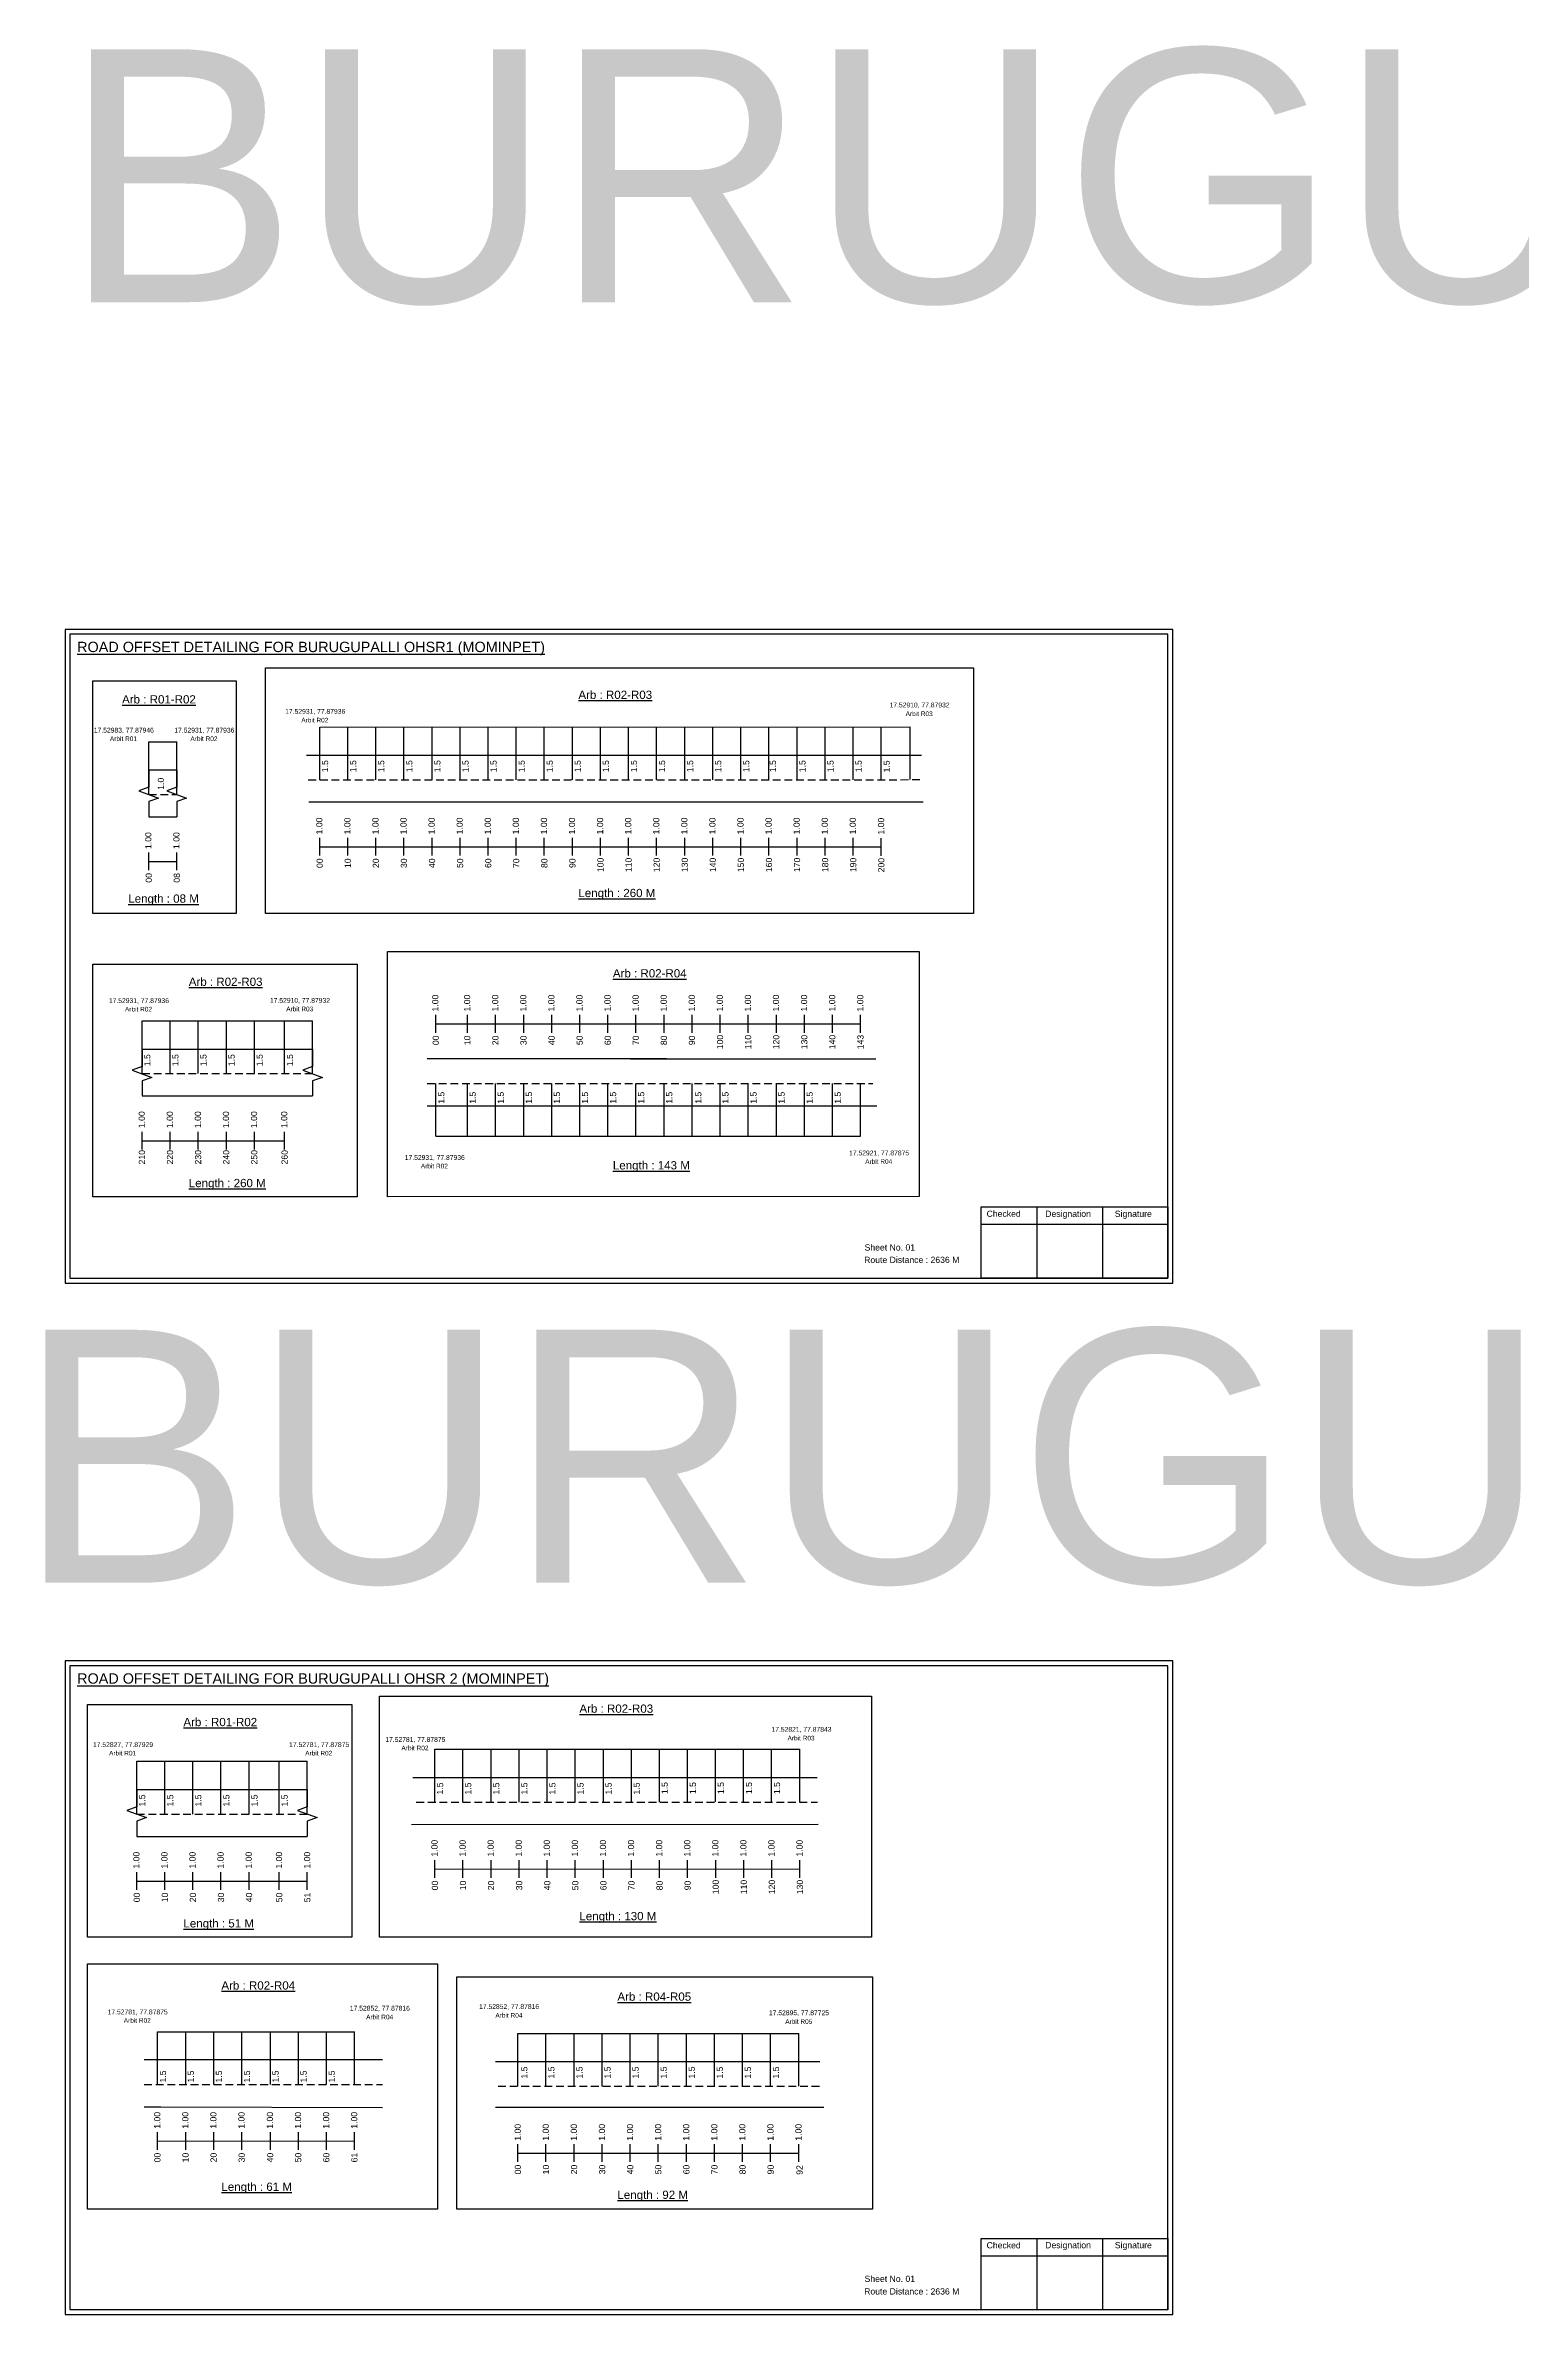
# Model space of a CAD drawing. Header units: inches. Extents: x 1684 to 5443, y 643 to 3286.
# Drawn here: x 2057 to 2772, y 643 to 1742 of the extents above; entities that cross this region are included whole.
import ezdxf

# ---------------------------------------------------------------- set-up
doc = ezdxf.new("R2010")
doc.units = ezdxf.units.IN
doc.header["$MEASUREMENT"] = 0
doc.linetypes.add('DASHED2', pattern=[0.375, 0.25, -0.125])
for name, color, linetype in [('PDF_Geometry', 7, 'Continuous'), ('PDF_Text', 5, 'Continuous'), ('pipe', 5, 'Continuous')]:
    doc.layers.add(name, color=color, linetype=linetype)
doc.styles.add('PDF Arial', font='arial.ttf')
doc.styles.get("Standard").update_dxf_attribs({"font": 'arial.ttf'})

msp = doc.modelspace()

# ---------------------------------------------------------------- linework, layer by layer
at = {"color": 5}
for p, q in [((2190.2, 1411.9), (2476.2, 1412.1)), ((2107.4, 1404.9), (2121, 1404.9)), ((2104.2, 1269.6), (2186.8, 1269.6)), ((2246.4, 1213.8), (2452.2, 1213.8)), ((2246, 916.8), (2422.8, 916.8)), ((2101.6, 911), (2184.2, 911)), ((2111.7, 780), (2207.1, 780)), ((2286.2, 779.2), (2422.2, 779.2))]:
    msp.add_line(p, q, dxfattribs=at)
for p, q in [((2190.2, 1386.4), (2190.2, 1412)), ((2203.8, 1386.4), (2203.8, 1412)), ((2217.4, 1386.4), (2217.4, 1412)), ((2231, 1386.4), (2231, 1412)), ((2244.6, 1386.4), (2244.6, 1412)), ((2258.2, 1386.4), (2258.2, 1412)), ((2271.8, 1386.4), (2271.8, 1412)), ((2285.4, 1386.4), (2285.4, 1412)), ((2299, 1386.4), (2299, 1412)), ((2312.6, 1386.4), (2312.6, 1412)), ((2326.2, 1386.4), (2326.2, 1412)), ((2339.8, 1386.4), (2339.8, 1412)), ((2353.4, 1386.4), (2353.4, 1412)), ((2367, 1386.4), (2367, 1412)), ((2380.6, 1386.4), (2380.6, 1412)), ((2394.2, 1386.4), (2394.2, 1412)), ((2407.8, 1386.4), (2407.8, 1412)), ((2421.4, 1386.4), (2421.4, 1412)), ((2435, 1386.4), (2435, 1412)), ((2448.6, 1386.4), (2448.6, 1412)), ((2462.2, 1386.6), (2462.2, 1411.9)), ((2476.2, 1386.6), (2476.2, 1412.1)), ((2107.4, 1379.3), (2107.4, 1404.9)), ((2121, 1379.3), (2121, 1404.9)), ((2183.8, 1398.3), (2481.6, 1398.3)), ((2107.4, 1391.2), (2121, 1391.2)), ((2185, 1375.7), (2482.5, 1375.7)), ((2107.4, 1368.5), (2121, 1368.5)), ((2104.2, 1244.1), (2104.2, 1269.6)), ((2117.8, 1244.1), (2117.8, 1269.6)), ((2131.4, 1244.1), (2131.4, 1269.6)), ((2145, 1244.1), (2145, 1269.6)), ((2158.6, 1244.1), (2158.6, 1269.6)), ((2173.2, 1244.1), (2173.2, 1269.6)), ((2186.8, 1244.1), (2186.8, 1269.6)), ((2104.2, 1256), (2186.8, 1256)), ((2358.2, 1251.2), (2242.3, 1251.2)), ((2340.7, 1251.2), (2459.6, 1251.2)), ((2104.2, 1233.3), (2186.8, 1233.3)), ((2246.4, 1213.8), (2246.4, 1239.3)), ((2261.8, 1213.8), (2261.8, 1239.3)), ((2275.4, 1213.8), (2275.4, 1239.3)), ((2289, 1213.8), (2289, 1239.3)), ((2302.6, 1213.8), (2302.6, 1239.3)), ((2316.2, 1213.8), (2316.2, 1239.3)), ((2329.8, 1213.8), (2329.8, 1239.3)), ((2343.4, 1213.8), (2343.4, 1239.3)), ((2357, 1213.8), (2357, 1239.3)), ((2370.6, 1213.8), (2370.6, 1239.3)), ((2384.2, 1213.8), (2384.2, 1239.3)), ((2397.8, 1213.8), (2397.8, 1239.3)), ((2411.4, 1213.8), (2411.4, 1239.3)), ((2425, 1213.8), (2425, 1239.3)), ((2438.6, 1213.8), (2438.6, 1239.3)), ((2452.2, 1213.8), (2452.2, 1239.3)), ((2242.3, 1228.5), (2460.1, 1228.5)), ((2246, 891.2), (2246, 916.8)), ((2259.6, 891.2), (2259.6, 916.8)), ((2273.2, 891.2), (2273.2, 916.8)), ((2286.8, 891.2), (2286.8, 916.8)), ((2300.4, 891.2), (2300.4, 916.8)), ((2314, 891.2), (2314, 916.8)), ((2327.6, 891.2), (2327.6, 916.8)), ((2341.2, 891.2), (2341.2, 916.8)), ((2354.8, 891.2), (2354.8, 916.8)), ((2368.3, 891.4), (2368.3, 917)), ((2381.9, 891.4), (2381.9, 917)), ((2395.5, 891.4), (2395.5, 917)), ((2409.1, 891.4), (2409.1, 917)), ((2422.8, 891.2), (2422.8, 916.8)), ((2101.6, 885.4), (2101.6, 911)), ((2115.2, 885.4), (2115.2, 911)), ((2128.8, 885.4), (2128.8, 911)), ((2142.4, 885.4), (2142.4, 911)), ((2156, 885.4), (2156, 911)), ((2170.6, 885.4), (2170.6, 911)), ((2184.2, 885.4), (2184.2, 911)), ((2235.3, 903.1), (2431.2, 903.1)), ((2101.6, 897.3), (2184.2, 897.3)), ((2234.7, 880.4), (2431.6, 880.5)), ((2101.6, 874.6), (2184.2, 874.6)), ((2111.7, 754.4), (2111.7, 780)), ((2125.3, 754.4), (2125.3, 780)), ((2138.9, 754.4), (2138.9, 780)), ((2152.5, 754.4), (2152.5, 780)), ((2166.3, 754.4), (2166.3, 780)), ((2179.9, 754.4), (2179.9, 780)), ((2193.5, 754.4), (2193.5, 780)), ((2207.1, 754.4), (2207.1, 780)), ((2286.2, 753.6), (2286.2, 779.2)), ((2299.8, 753.6), (2299.8, 779.2)), ((2313.4, 753.6), (2313.4, 779.2)), ((2327, 753.6), (2327, 779.2)), ((2340.6, 753.6), (2340.6, 779.2)), ((2354.2, 753.6), (2354.2, 779.2)), ((2367.8, 753.6), (2367.8, 779.2)), ((2381.4, 753.6), (2381.4, 779.2)), ((2395, 753.6), (2395, 779.2)), ((2408.6, 753.6), (2408.6, 779.2)), ((2422.2, 753.6), (2422.2, 779.2)), ((2220.7, 766.3), (2105.2, 766.3)), ((2275.4, 765.5), (2432.5, 765.5)), ((2105.2, 743.6), (2113.3, 743.6)), ((2113.3, 743.6), (2220.7, 743.3)), ((2434.3, 743.3), (2275.4, 743.3))]:
    msp.add_line(p, q)
at = {"linetype": 'DASHED2', "ltscale": 15}
for p, q in [((2184.7, 1386.4), (2481.2, 1386.5)), ((2107.4, 1379.3), (2121, 1379.3)), ((2104.2, 1244.1), (2186.8, 1244.1)), ((2242.3, 1239.3), (2458.1, 1239.3)), ((2237, 891.2), (2431.3, 891.2)), ((2101.6, 885.4), (2184.2, 885.4)), ((2105.2, 754.4), (2220.7, 754.4)), ((2276.6, 753.6), (2432.5, 753.6))]:
    msp.add_line(p, q, dxfattribs=at)
at = {"color": 217, "true_color": 0x93278f}
for p, q in [((2190.2, 1349.7), (2190.2, 1358.3)), ((2190.2, 1354), (2462.2, 1354)), ((2203.8, 1349.7), (2203.8, 1358.3)), ((2217.4, 1349.7), (2217.4, 1358.3)), ((2231, 1349.7), (2231, 1358.3)), ((2244.6, 1349.7), (2244.6, 1358.3)), ((2258.2, 1349.7), (2258.2, 1358.3)), ((2271.8, 1349.7), (2271.8, 1358.3)), ((2285.4, 1349.7), (2285.4, 1358.3)), ((2299, 1349.7), (2299, 1358.3)), ((2312.6, 1349.7), (2312.6, 1358.3)), ((2326.2, 1349.7), (2326.2, 1358.3)), ((2339.8, 1349.7), (2339.8, 1358.3)), ((2353.4, 1349.7), (2353.4, 1358.3)), ((2367, 1349.7), (2367, 1358.3)), ((2380.6, 1349.7), (2380.6, 1358.3)), ((2394.2, 1349.7), (2394.2, 1358.3)), ((2407.8, 1349.7), (2407.8, 1358.3)), ((2421.4, 1349.7), (2421.4, 1358.3)), ((2435, 1349.7), (2435, 1358.3)), ((2448.6, 1349.7), (2448.6, 1358.3)), ((2462.2, 1349.6), (2462.2, 1358.2)), ((2107.4, 1342.6), (2107.4, 1351.2)), ((2107.4, 1346.9), (2121, 1346.9)), ((2121, 1342.6), (2121, 1351.2)), ((2246.4, 1263.9), (2246.4, 1272.5)), ((2246.4, 1268.2), (2452.2, 1268.2)), ((2261.8, 1263.9), (2261.8, 1272.5)), ((2275.4, 1263.9), (2275.4, 1272.5)), ((2289, 1263.9), (2289, 1272.5)), ((2302.6, 1263.9), (2302.6, 1272.5)), ((2316.2, 1263.9), (2316.2, 1272.5)), ((2329.8, 1263.9), (2329.8, 1272.5)), ((2343.4, 1263.9), (2343.4, 1272.5)), ((2357, 1263.9), (2357, 1272.5)), ((2370.6, 1263.9), (2370.6, 1272.5)), ((2384.2, 1263.9), (2384.2, 1272.5)), ((2397.8, 1263.9), (2397.8, 1272.5)), ((2411.4, 1263.9), (2411.4, 1272.5)), ((2425, 1263.9), (2425, 1272.5)), ((2438.6, 1263.9), (2438.6, 1272.5)), ((2452.2, 1263.9), (2452.2, 1272.5)), ((2104.2, 1207.4), (2104.2, 1215.9)), ((2104.2, 1211.6), (2173.2, 1211.6)), ((2117.8, 1207.4), (2117.8, 1215.9)), ((2131.4, 1207.4), (2131.4, 1215.9)), ((2145, 1207.4), (2145, 1215.9)), ((2158.6, 1207.4), (2158.6, 1215.9)), ((2173.2, 1207.4), (2173.2, 1215.9)), ((2246, 854.5), (2246, 863.1)), ((2246, 858.8), (2422.8, 858.9)), ((2259.6, 854.5), (2259.6, 863.1)), ((2273.2, 854.5), (2273.2, 863.1)), ((2286.8, 854.5), (2286.8, 863.1)), ((2300.4, 854.5), (2300.4, 863.1)), ((2314, 854.5), (2314, 863.1)), ((2327.6, 854.5), (2327.6, 863.1)), ((2341.2, 854.5), (2341.2, 863.1)), ((2354.8, 854.5), (2354.8, 863.1)), ((2368.4, 854.5), (2368.4, 863.1)), ((2382, 854.5), (2382, 863.1)), ((2395.6, 854.5), (2395.6, 863.1)), ((2409.2, 854.5), (2409.2, 863.1)), ((2422.8, 854.5), (2422.8, 863.1)), ((2101.6, 848.7), (2101.6, 857.3)), ((2101.6, 853), (2184.2, 853)), ((2115.2, 848.7), (2115.2, 857.3)), ((2128.8, 848.7), (2128.8, 857.3)), ((2142.4, 848.7), (2142.4, 857.3)), ((2156, 848.7), (2156, 857.3)), ((2170.6, 848.7), (2170.6, 857.3)), ((2184.2, 848.7), (2184.2, 857.3)), ((2111.7, 722.7), (2111.7, 731.3)), ((2111.7, 727), (2207.1, 727.1)), ((2125.3, 722.7), (2125.3, 731.3)), ((2138.9, 722.7), (2138.9, 731.3)), ((2152.5, 722.7), (2152.5, 731.3)), ((2166.3, 722.7), (2166.3, 731.3)), ((2179.9, 722.7), (2179.9, 731.3)), ((2193.5, 722.7), (2193.5, 731.3)), ((2207.1, 722.7), (2207.1, 731.3)), ((2286.2, 716.9), (2286.2, 725.5)), ((2286.2, 721.2), (2422.2, 721.2)), ((2299.8, 716.9), (2299.8, 725.5)), ((2313.4, 716.9), (2313.4, 725.5)), ((2327, 716.9), (2327, 725.5)), ((2340.6, 716.9), (2340.6, 725.5)), ((2354.2, 716.9), (2354.2, 725.5)), ((2367.8, 716.9), (2367.8, 725.5)), ((2381.4, 716.9), (2381.4, 725.5)), ((2395, 716.9), (2395, 725.5)), ((2408.6, 716.9), (2408.6, 725.5)), ((2422.2, 716.9), (2422.2, 725.5))]:
    msp.add_line(p, q, dxfattribs=at)
for points in [[(2164, 1440.7), (2506.9, 1440.7), (2506.9, 1321.7), (2164, 1321.7)], [(2080.3, 1434.4), (2149.7, 1434.4), (2149.7, 1321.7), (2080.3, 1321.7)], [(2223.1, 1303.2), (2480.6, 1303.3), (2480.6, 1184.5), (2223.1, 1184.4)], [(2080.3, 1297.1), (2208.4, 1297.1), (2208.4, 1184.4), (2080.3, 1184.4)], [(2077.7, 938.5), (2205.8, 938.5), (2205.8, 825.8), (2077.7, 825.8)], [(2077.7, 812.8), (2247.3, 812.8), (2247.3, 694), (2077.7, 694)], [(2256.7, 806.6), (2457.9, 806.6), (2457.9, 694), (2256.7, 694)]]:
    msp.add_lwpolyline(points, close=True)
at = {"linetype": 'Continuous'}
for points in [[(2107.4, 1391.2), (2107.4, 1382.8), (2102.6, 1381.1), (2112.1, 1377.6), (2107.4, 1375.9), (2107.4, 1368.5)], [(2121, 1391.2), (2121, 1382.8), (2116.2, 1381.1), (2125.7, 1377.6), (2121, 1375.9), (2121, 1368.5)], [(2104.2, 1256), (2104.2, 1247.5), (2099.4, 1245.8), (2108.9, 1242.3), (2104.2, 1240.6), (2104.2, 1233.3)], [(2186.8, 1256), (2186.8, 1247.5), (2182.1, 1245.8), (2191.6, 1242.3), (2186.8, 1240.6), (2186.8, 1233.3)], [(2101.6, 897.3), (2101.6, 888.9), (2096.8, 887.2), (2106.3, 883.7), (2101.6, 882), (2101.6, 874.6)], [(2184.2, 897.3), (2184.2, 888.9), (2179.5, 887.2), (2189, 883.7), (2184.2, 882), (2184.2, 874.6)]]:
    msp.add_lwpolyline(points, dxfattribs=at)
at = {"layer": 'PDF_Geometry'}
for points in [[(2066.9, 1459.3), (2066.9, 1142.6), (2603.4, 1142.6), (2603.4, 1459.3)], [(2069.2, 1457), (2069.2, 1145), (2601, 1145), (2601, 1457)], [(2066.9, 959.7), (2066.9, 643), (2603.4, 643), (2603.4, 959.7)], [(2069.2, 957.3), (2069.2, 645.4), (2601, 645.4), (2601, 957.3)]]:
    msp.add_lwpolyline(points, close=True, dxfattribs=at)
at = {"layer": 'PDF_Geometry', "color": 242, "true_color": 0xcc1f26}
for points in [[(2601, 1145), (2510.6, 1145), (2510.6, 1179.6), (2601, 1179.6)], [(2601, 645.3), (2510.6, 645.3), (2510.6, 679.9), (2601, 679.9)]]:
    msp.add_lwpolyline(points, close=True, dxfattribs=at)
for points in [[(2537.6, 1179.6), (2537.6, 1145)], [(2569.3, 1179.6), (2569.3, 1145)], [(2510.6, 1171.2), (2601, 1171.2)], [(2510.6, 671.5), (2601, 671.5)], [(2537.6, 679.9), (2537.6, 645.3)], [(2569.3, 679.9), (2569.3, 645.3)]]:
    msp.add_lwpolyline(points, dxfattribs=at)
at = {"layer": 'pipe', "color": 0}
msp.add_lwpolyline([(2219.2, 942.5), (2457.5, 942.5), (2457.4, 825.8), (2219.1, 825.8)], close=True, dxfattribs=at)

# ---------------------------------------------------------------- texts
for s, height, p in [('BURUGUPALLE 1', 122.535, (2065.4, 1617.8)), ('Sheet No. 01', 3, (2454.1, 1158.4)), ('Route Distance : 2636 M', 3, (2453.9, 1152.4)), ('BURUGUPALLE 2', 122.535, (2043.3, 997.5)), ('Sheet No. 01', 3, (2454.1, 658.8)), ('Route Distance : 2636 M', 3, (2453.9, 652.7))]:
    msp.add_text(s, height=height).set_placement(p)
at = {"color": 242, "true_color": 0xcd2027}
for s, height, p in [('%%UROAD OFFSET DETAILING FOR BURUGUPALLI OHSR1 (MOMINPET)', 5, (2072.7, 1448.3)), ('%%UArb : R02-R03', 4, (2315.5, 1425.6)), ('%%UArb : R01-R02', 4, (2094.5, 1423.4)), ('%%ULength : 08 M', 4, (2097.5, 1326.9)), ('%%ULength : 260 M', 4, (2315.5, 1329.6)), ('%%UArb : R02-R03', 4, (2126.8, 1286.6)), ('%%UArb : R02-R04', 4, (2332.2, 1290.7)), ('%%ULength : 143 M', 4, (2332.2, 1197.7)), ('%%ULength : 260 M', 4, (2126.8, 1189.1)), ('%%UROAD OFFSET DETAILING FOR BURUGUPALLI OHSR 2 (MOMINPET)', 5, (2072.7, 948.6)), ('%%UArb : R02-R03', 4, (2316, 934.5)), ('%%UArb : R01-R02', 4, (2124.2, 928)), ('%%ULength : 130 M', 4, (2316, 834)), ('%%ULength : 51 M', 4, (2124.2, 830.5)), ('%%UArb : R02-R04', 4, (2142.6, 800.4)), ('%%UArb : R04-R05', 4, (2334.4, 795)), ('%%ULength : 61 M', 4, (2142.6, 702.9)), ('%%ULength : 92 M', 4, (2334.4, 699))]:
    msp.add_text(s, height=height, dxfattribs=at).set_placement(p)
at = {"color": 5}
for s, height, p in [('17.52931, 77.87936', 2.34, (2173.5, 1418.4)), ('17.52910, 77.87932', 2.34, (2466.2, 1421.5)), ('Arbit R03', 2.25, (2474, 1417.3)), ('17.52983, 77.87946', 2.34, (2080.8, 1409.3)), ('Arbit R01', 2.25, (2088.6, 1405.2)), ('17.52931, 77.87936', 2.34, (2119.8, 1409.3)), ('Arbit R02', 2.25, (2127.6, 1405.2)), ('Arbit R02', 2.25, (2181.3, 1414.2)), ('17.52931, 77.87936', 2.34, (2088.1, 1278.3)), ('Arbit R02', 2.25, (2095.9, 1274.2)), ('17.52910, 77.87932', 2.34, (2166.1, 1278.4)), ('Arbit R03', 2.25, (2174, 1274.3)), ('17.52931, 77.87936', 2.34, (2231.4, 1202.3)), ('Arbit R02', 2.25, (2239.2, 1198.2)), ('17.52921, 77.87875', 2.34, (2446.6, 1204.5)), ('Arbit R04', 2.25, (2454.4, 1200.4)), ('17.52821, 77.87843', 2.34, (2409, 925.3)), ('Arbit R03', 2.25, (2416.8, 921.1)), ('17.52827, 77.87929', 2.34, (2080.4, 917.9)), ('Arbit R01', 2.25, (2088.2, 913.8)), ('17.52781, 77.87875', 2.34, (2175.4, 917.9)), ('Arbit R02', 2.25, (2183.2, 913.8)), ('17.52781, 77.87875', 2.34, (2222, 920.4)), ('Arbit R02', 2.25, (2229.8, 916.3)), ('17.52852, 77.87816', 2.34, (2204.8, 790.2)), ('17.52852, 77.87816', 2.34, (2267.4, 791)), ('17.52781, 77.87875', 2.34, (2087.5, 788.4)), ('Arbit R02', 2.25, (2095.3, 784.3)), ('Arbit R04', 2.25, (2212.7, 786)), ('Arbit R04', 2.25, (2275.3, 786.8)), ('17.52895, 77.87725', 2.34, (2407.8, 788)), ('Arbit R05', 2.25, (2415.7, 783.8))]:
    msp.add_text(s, height=height, dxfattribs=at).set_placement(p)
for s, p in [('1.0', (2114.8, 1381.6)), ('1.5', (2194.3, 1390.1)), ('1.5', (2207.9, 1390.1)), ('1.5', (2221.5, 1390.1)), ('1.5', (2235.1, 1390.1)), ('1.5', (2248.7, 1390.1)), ('1.5', (2262.3, 1390.1)), ('1.5', (2275.9, 1390.1)), ('1.5', (2289.5, 1390.1)), ('1.5', (2303.1, 1390.1)), ('1.5', (2316.7, 1390.1)), ('1.5', (2330.3, 1390.1)), ('1.5', (2343.9, 1390.1)), ('1.5', (2357.5, 1390.1)), ('1.5', (2371.1, 1390.1)), ('1.5', (2384.7, 1390.1)), ('1.5', (2398.3, 1390.1)), ('1.5', (2411.2, 1390.1)), ('1.5', (2425.5, 1390.1)), ('1.5', (2439.1, 1390.1)), ('1.5', (2452.7, 1390.1)), ('1.5', (2466.3, 1390)), ('1.5', (2108.2, 1247.7)), ('1.5', (2121.8, 1247.7)), ('1.5', (2135.4, 1247.7)), ('1.5', (2149, 1247.7)), ('1.5', (2162.6, 1247.7)), ('1.5', (2177.3, 1247.7)), ('1.5', (2250.6, 1229.5)), ('1.5', (2265.8, 1229.5)), ('1.5', (2279.4, 1229.5)), ('1.5', (2293, 1229.5)), ('1.5', (2306.6, 1229.5)), ('1.5', (2320.2, 1229.5)), ('1.5', (2333.8, 1229.5)), ('1.5', (2347.4, 1229.5)), ('1.5', (2361, 1229.5)), ('1.5', (2375.1, 1229.5)), ('1.5', (2388.2, 1229.5)), ('1.5', (2401.8, 1229.5)), ('1.5', (2415.4, 1229.5)), ('1.5', (2429, 1229.5)), ('1.5', (2442.6, 1229.5)), ('1.5', (2105.7, 889.1)), ('1.5', (2119.3, 889.1)), ('1.5', (2132.9, 889.1)), ('1.5', (2146.5, 889.1)), ('1.5', (2160.1, 889.1)), ('1.5', (2174.7, 889.1)), ('1.5', (2250, 894.9)), ('1.5', (2263.6, 894.9)), ('1.5', (2277.2, 894.9)), ('1.5', (2290.8, 894.9)), ('1.5', (2304.4, 894.9)), ('1.5', (2318, 894.9)), ('1.5', (2331.6, 894.9)), ('1.5', (2345.2, 894.9)), ('1.5', (2358.8, 895.1)), ('1.5', (2372.4, 895.1)), ('1.5', (2386, 895.1)), ('1.5', (2399.6, 895.1)), ('1.5', (2413.2, 895.1)), ('1.5', (2115.8, 755.4)), ('1.5', (2129.3, 755.4)), ('1.5', (2142.9, 755.4)), ('1.5', (2156.5, 755.4)), ('1.5', (2170.3, 755.4)), ('1.5', (2183.9, 755.4)), ('1.5', (2197.5, 755.4)), ('1.5', (2290.8, 757.3)), ('1.5', (2303.9, 757.3)), ('1.5', (2317.5, 757.3)), ('1.5', (2331.1, 757.3)), ('1.5', (2344.7, 757.3)), ('1.5', (2358.3, 757.3)), ('1.5', (2371.9, 757.3)), ('1.5', (2385.5, 757.3)), ('1.5', (2399.1, 757.3)), ('1.5', (2412.7, 757.3))]:
    msp.add_text(s, height=3, rotation=90).set_placement(p)
at = {"color": 217, "true_color": 0x93278f}
for s, p in [('1.00', (2191.5, 1360)), ('1.00', (2205.1, 1360)), ('1.00', (2218.7, 1360)), ('1.00', (2232.3, 1360)), ('1.00', (2245.9, 1360)), ('1.00', (2259.5, 1360)), ('1.00', (2273.1, 1360)), ('1.00', (2286.7, 1360)), ('1.00', (2300.3, 1360)), ('1.00', (2313.9, 1360)), ('1.00', (2327.5, 1360)), ('1.00', (2341.1, 1360)), ('1.00', (2354.7, 1360)), ('1.00', (2368.3, 1360)), ('1.00', (2381.9, 1360)), ('1.00', (2395.5, 1360)), ('1.00', (2409.1, 1360)), ('1.00', (2422.7, 1360)), ('1.00', (2436.3, 1360)), ('1.00', (2449.9, 1360)), ('1.00', (2463.6, 1359.9)), ('1.00', (2108.7, 1352.9)), ('1.00', (2122.3, 1352.9)), ('00', (2108.9, 1336.6)), ('08', (2122.5, 1336.6)), ('00', (2191.7, 1343.7)), ('10', (2205.3, 1343.7)), ('20', (2218.9, 1343.7)), ('30', (2232.5, 1343.7)), ('40', (2246.1, 1343.7)), ('50', (2259.7, 1343.7)), ('60', (2273.3, 1343.7)), ('70', (2286.9, 1343.7)), ('80', (2300.5, 1343.7)), ('90', (2314.1, 1343.7)), ('100', (2327.7, 1341.7)), ('110', (2341.3, 1341.7)), ('120', (2354.9, 1341.7)), ('130', (2368.5, 1341.7)), ('140', (2382.1, 1341.7)), ('150', (2395.7, 1341.7)), ('160', (2409.3, 1341.7)), ('170', (2422.9, 1341.7)), ('180', (2436.5, 1341.7)), ('190', (2450.1, 1341.7)), ('200', (2463.7, 1341.6)), ('1.00', (2247.7, 1274.2)), ('1.00', (2263.1, 1274.2)), ('1.00', (2276.7, 1274.2)), ('1.00', (2290.3, 1274.2)), ('1.00', (2303.9, 1274.2)), ('1.00', (2317.5, 1274.2)), ('1.00', (2331.1, 1274.2)), ('1.00', (2344.7, 1274.2)), ('1.00', (2358.3, 1274.2)), ('1.00', (2371.9, 1274.2)), ('1.00', (2385.5, 1274.2)), ('1.00', (2399.1, 1274.2)), ('1.00', (2412.7, 1274.2)), ('1.00', (2426.3, 1274.2)), ('1.00', (2439.9, 1274.2)), ('1.00', (2453.5, 1274.2)), ('00', (2247.9, 1257.9)), ('10', (2263.2, 1257.9)), ('20', (2276.8, 1257.9)), ('30', (2290.4, 1257.9)), ('40', (2304, 1257.9)), ('50', (2317.6, 1257.9)), ('60', (2331.2, 1257.9)), ('70', (2344.8, 1257.9)), ('80', (2358.4, 1257.9)), ('90', (2372, 1257.9)), ('100', (2385.6, 1255.9)), ('110', (2399.2, 1255.9)), ('120', (2412.8, 1255.9)), ('130', (2426.4, 1255.9)), ('140', (2440, 1255.9)), ('143', (2453.6, 1255.9)), ('1.00', (2105.5, 1217.7)), ('1.00', (2119.1, 1217.7)), ('1.00', (2132.7, 1217.7)), ('1.00', (2146.3, 1217.7)), ('1.00', (2159.9, 1217.7)), ('1.00', (2174.5, 1217.7)), ('210', (2105.6, 1200.1)), ('220', (2119.2, 1200.1)), ('230', (2132.8, 1200.1)), ('240', (2146.4, 1200.1)), ('250', (2160, 1200.1)), ('260', (2174.7, 1200.1)), ('1.00', (2247.3, 864.8)), ('1.00', (2260.9, 864.8)), ('1.00', (2274.5, 864.8)), ('1.00', (2288.1, 864.8)), ('1.00', (2301.7, 864.8)), ('1.00', (2315.3, 864.8)), ('1.00', (2328.9, 864.8)), ('1.00', (2342.5, 864.8)), ('1.00', (2356.1, 864.8)), ('1.00', (2369.7, 864.8)), ('1.00', (2383.3, 864.8)), ('1.00', (2396.9, 864.8)), ('1.00', (2410.5, 864.8)), ('1.00', (2424.1, 864.8)), ('1.00', (2102.9, 859)), ('1.00', (2116.5, 859)), ('1.00', (2130.1, 859)), ('1.00', (2143.7, 859)), ('1.00', (2157.3, 859)), ('1.00', (2172, 859)), ('1.00', (2185.6, 859)), ('00', (2103.1, 842.7)), ('10', (2116.7, 842.7)), ('20', (2130.3, 842.7)), ('30', (2143.9, 842.7)), ('40', (2157.5, 842.7)), ('50', (2172.1, 842.7)), ('51', (2185.7, 842.7)), ('00', (2247.5, 848.5)), ('10', (2261.1, 848.5)), ('20', (2274.7, 848.5)), ('30', (2288.3, 848.5)), ('40', (2301.9, 848.5)), ('50', (2315.5, 848.5)), ('60', (2329.1, 848.5)), ('70', (2342.7, 848.5)), ('80', (2356.3, 848.5)), ('90', (2369.9, 848.5)), ('100', (2383.5, 846.6)), ('110', (2397.1, 846.6)), ('120', (2410.7, 846.6)), ('130', (2424.3, 846.6)), ('1.00', (2113, 733)), ('1.00', (2126.6, 733)), ('1.00', (2140.2, 733)), ('1.00', (2153.8, 733)), ('1.00', (2167.6, 733)), ('1.00', (2181.2, 733)), ('1.00', (2194.8, 733)), ('1.00', (2208.4, 733)), ('1.00', (2287.6, 727.2)), ('1.00', (2301.2, 727.2)), ('1.00', (2314.8, 727.2)), ('1.00', (2328.4, 727.2)), ('1.00', (2342, 727.2)), ('1.00', (2355.6, 727.2)), ('1.00', (2369.2, 727.2)), ('1.00', (2382.8, 727.2)), ('1.00', (2396.4, 727.2)), ('1.00', (2410, 727.2)), ('1.00', (2423.6, 727.2)), ('00', (2113.1, 716.7)), ('10', (2126.7, 716.7)), ('20', (2140.3, 716.7)), ('30', (2153.9, 716.7)), ('40', (2167.7, 716.7)), ('50', (2181.3, 716.7)), ('60', (2194.9, 716.7)), ('61', (2208.5, 716.7)), ('00', (2287.7, 710.9)), ('10', (2301.3, 710.9)), ('20', (2314.9, 710.9)), ('30', (2328.5, 710.9)), ('40', (2342.1, 710.9)), ('50', (2355.7, 710.9)), ('60', (2369.3, 710.9)), ('70', (2382.9, 710.9)), ('80', (2396.5, 710.9)), ('90', (2410.1, 710.9)), ('92', (2424.1, 710.7))]:
    msp.add_text(s, height=3, rotation=90, dxfattribs=at).set_placement(p)
at = {"layer": 'PDF_Text', "color": 7, "attachment_point": 7, "style": 'PDF Arial'}
for s, insert, char_height in [('Checked', (2513.2, 1174.7), 3), ('Designation', (2541.6, 1173.8), 3.001), ('Signature', (2575.3, 1173.8), 3), ('Checked', (2513.2, 675), 3), ('Designation', (2541.6, 674.2), 3.001), ('Signature', (2575.3, 674.2), 3)]:
    msp.add_mtext(s, dxfattribs=dict(at, insert=insert, char_height=char_height))

doc.saveas('drawing.dxf')
